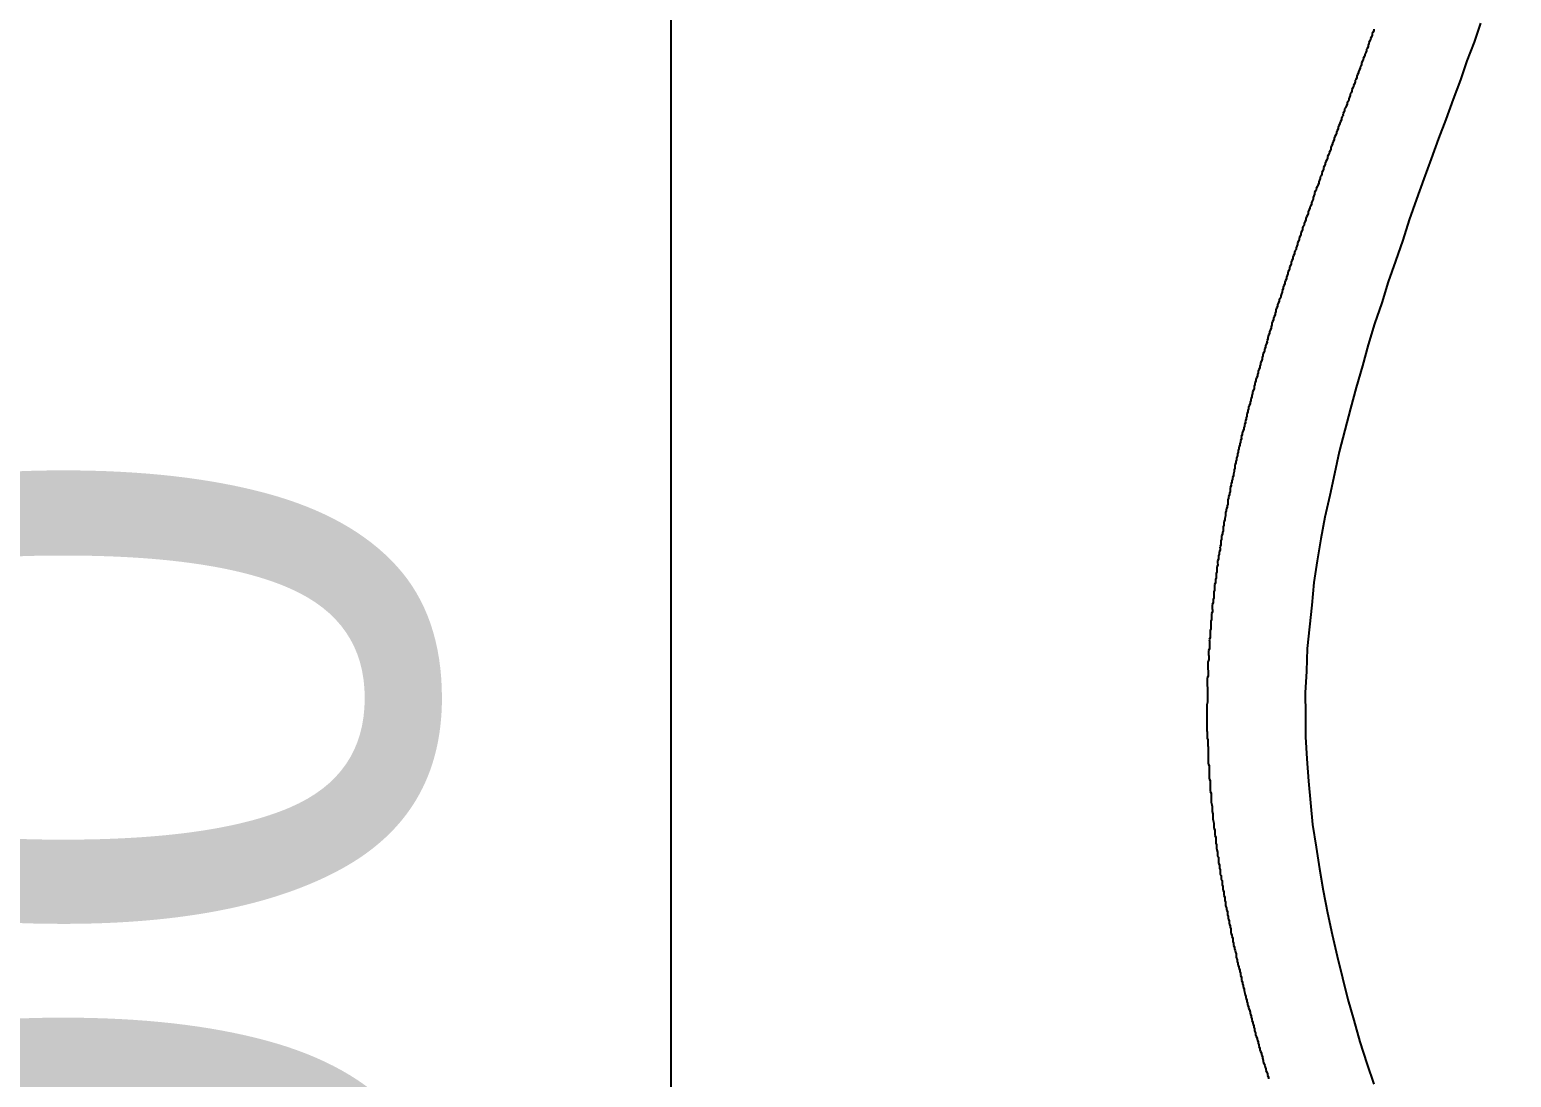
# Model space of a CAD drawing. Extents: x 11477420 to 23072185, y -28506554 to -14238804.
# Drawn here: x 11519769.3 to 11519946.7, y -14275429.4 to -14275303.9 of the extents above; entities that cross this region are included whole.
import ezdxf

# ---------------------------------------------------------------- set-up
doc = ezdxf.new("R2010")
doc.units = 0
doc.header["$LTSCALE"] = 50
doc.header["$MEASUREMENT"] = 0
doc.linetypes.add('DH-HID2', pattern=[1.2, 0.8, -0.4])
doc.layers.get('0').update_dxf_attribs({"linetype": 'CONTINUOUS'})
doc.layers.get('DEFPOINTS').update_dxf_attribs({"linetype": 'CONTINUOUS'})
doc.layers.add('07-DIM WAL', color=5, linetype='CONTINUOUS')
doc.layers.add('FU-FURM', color=251, linetype='DH-HID2')
doc.styles.add('DAWIN', font='NanumSquareR.ttf')
doc.dimstyles.new('40', dxfattribs={"dimscale": 40, "dimtxt": 2.2, "dimasz": 3, "dimexe": 1.25, "dimexo": 0.625, "dimtad": 1, "dimdec": 0, "dimzin": 0, "dimdsep": 46, "dimlunit": 6, "dimtxsty": 'DAWIN', "dimblk1": 'DOTSMALL', "dimblk2": 'DOTSMALL', "dimsah": 1, "dimcen": 0.001, "dimclrd": 1, "dimclre": 1, "dimclrt": 3, "dimadec": 0, "dimazin": 0, "dimtfac": 1, "dimtdec": 0, "dimtix": 1, "dimtmove": 2, "dimatfit": 3, "dimldrblk": 'DOTSMALL', "dimfxl": 0, "dimtolj": 1, "dimtzin": 0, "dimarcsym": 0})

# ---------------------------------------------------------------- blocks, each defined once
blk = doc.blocks.new('dmlwk2')
at = {"layer": 'FU-FURM'}
for points in [[(391224.12, 35305.76, 0), (391226.42, 35304.96, 0), (391228.62, 35304.06, 0), (391230.92, 35303.26, 0), (391233.22, 35302.36, 0), (391235.62, 35301.46, 0), (391237.92, 35300.56, 0), (391240.32, 35299.66, 0), (391242.72, 35298.76, 0), (391245.12, 35297.86, 0), (391247.62, 35296.96, 0), (391250.02, 35296.16, 0), (391252.52, 35295.26, 0), (391255.02, 35294.36, 0), (391257.52, 35293.56, 0), (391260.02, 35292.66, 0), (391262.52, 35291.86, 0), (391265.02, 35291.16, 0), (391267.62, 35290.36, 0), (391270.12, 35289.66, 0), (391272.72, 35288.96, 0), (391275.32, 35288.26, 0), (391277.92, 35287.66, 0), (391280.52, 35287.06, 0), (391283.12, 35286.46, 0), (391285.72, 35285.96, 0), (391288.32, 35285.46, 0), (391290.92, 35285.06, 0), (391293.62, 35284.76, 0), (391296.22, 35284.46, 0), (391298.82, 35284.16, 0), (391301.52, 35284.06, 0), (391304.12, 35283.86, 0), (391306.72, 35283.86, 0), (391309.42, 35283.86, 0), (391312.02, 35283.96, 0), (391314.72, 35284.16, 0), (391317.32, 35284.36, 0), (391319.92, 35284.56, 0), (391322.62, 35284.96, 0), (391325.22, 35285.36, 0), (391327.82, 35285.76, 0), (391330.52, 35286.26, 0), (391333.12, 35286.76, 0), (391335.72, 35287.36, 0), (391338.32, 35287.96, 0), (391340.92, 35288.56, 0), (391343.42, 35289.26, 0), (391346.02, 35289.96, 0), (391348.62, 35290.76, 0), (391351.12, 35291.56, 0)], [(391224.72, 35292.96, 0), (391224.92, 35292.96, 0), (391225.12, 35292.86, 0), (391225.22, 35292.76, 0), (391225.42, 35292.76, 0), (391225.62, 35292.66, 0), (391225.82, 35292.56, 0), (391225.92, 35292.56, 0), (391226.12, 35292.46, 0), (391226.32, 35292.36, 0), (391226.42, 35292.36, 0), (391226.62, 35292.26, 0), (391226.82, 35292.26, 0), (391227.02, 35292.16, 0), (391227.12, 35292.06, 0), (391227.32, 35292.06, 0), (391227.52, 35291.96, 0), (391227.72, 35291.86, 0), (391227.82, 35291.86, 0), (391228.02, 35291.76, 0), (391228.22, 35291.66, 0), (391228.42, 35291.66, 0), (391228.52, 35291.56, 0), (391228.72, 35291.46, 0), (391228.92, 35291.46, 0), (391229.12, 35291.36, 0), (391229.22, 35291.26, 0), (391229.42, 35291.26, 0), (391229.62, 35291.16, 0), (391229.82, 35291.06, 0), (391229.92, 35291.06, 0), (391230.12, 35290.96, 0), (391230.32, 35290.86, 0), (391230.52, 35290.86, 0), (391230.72, 35290.76, 0), (391230.82, 35290.66, 0), (391231.02, 35290.66, 0), (391231.22, 35290.56, 0), (391231.42, 35290.46, 0), (391231.52, 35290.46, 0), (391231.72, 35290.36, 0), (391231.92, 35290.26, 0), (391232.12, 35290.26, 0), (391232.32, 35290.16, 0), (391232.42, 35290.06, 0), (391232.62, 35290.06, 0), (391232.82, 35289.96, 0), (391233.02, 35289.86, 0), (391233.22, 35289.86, 0), (391233.32, 35289.76, 0), (391233.52, 35289.66, 0), (391233.72, 35289.66, 0), (391233.92, 35289.56, 0), (391234.12, 35289.46, 0), (391234.22, 35289.36, 0), (391234.42, 35289.36, 0), (391234.62, 35289.26, 0), (391234.82, 35289.16, 0), (391235.02, 35289.16, 0), (391235.12, 35289.06, 0), (391235.32, 35288.96, 0), (391235.52, 35288.96, 0), (391235.72, 35288.86, 0), (391235.92, 35288.76, 0), (391236.02, 35288.76, 0), (391236.22, 35288.66, 0), (391236.42, 35288.56, 0), (391236.62, 35288.56, 0), (391236.82, 35288.46, 0), (391237.02, 35288.36, 0), (391237.12, 35288.36, 0), (391237.32, 35288.26, 0), (391237.52, 35288.16, 0), (391237.72, 35288.06, 0), (391237.92, 35288.06, 0), (391238.12, 35287.96, 0), (391238.32, 35287.86, 0), (391238.42, 35287.86, 0), (391238.62, 35287.76, 0), (391238.82, 35287.66, 0), (391239.02, 35287.66, 0), (391239.22, 35287.56, 0), (391239.42, 35287.46, 0), (391239.52, 35287.46, 0), (391239.72, 35287.36, 0), (391239.92, 35287.26, 0), (391240.12, 35287.26, 0), (391240.32, 35287.16, 0), (391240.52, 35287.06, 0), (391240.72, 35286.96, 0), (391240.82, 35286.96, 0), (391241.02, 35286.86, 0), (391241.22, 35286.76, 0), (391241.42, 35286.76, 0), (391241.62, 35286.66, 0), (391241.82, 35286.56, 0), (391242.02, 35286.56, 0), (391242.22, 35286.46, 0), (391242.32, 35286.36, 0), (391242.52, 35286.36, 0), (391242.72, 35286.26, 0), (391242.92, 35286.16, 0), (391243.12, 35286.16, 0), (391243.32, 35286.06, 0), (391243.52, 35285.96, 0), (391243.72, 35285.86, 0), (391243.92, 35285.86, 0), (391244.02, 35285.76, 0), (391244.22, 35285.66, 0), (391244.42, 35285.66, 0), (391244.62, 35285.56, 0), (391244.82, 35285.46, 0), (391245.02, 35285.46, 0), (391245.22, 35285.36, 0), (391245.42, 35285.26, 0), (391245.62, 35285.26, 0), (391245.82, 35285.16, 0), (391245.92, 35285.06, 0), (391246.12, 35285.06, 0), (391246.32, 35284.96, 0), (391246.52, 35284.86, 0), (391246.72, 35284.86, 0), (391246.92, 35284.76, 0), (391247.12, 35284.66, 0), (391247.32, 35284.56, 0), (391247.52, 35284.56, 0), (391247.72, 35284.46, 0), (391247.92, 35284.36, 0), (391248.12, 35284.36, 0), (391248.22, 35284.26, 0), (391248.42, 35284.16, 0), (391248.62, 35284.16, 0), (391248.82, 35284.06, 0), (391249.02, 35283.96, 0), (391249.22, 35283.96, 0), (391249.42, 35283.86, 0), (391249.62, 35283.76, 0), (391249.82, 35283.76, 0), (391250.02, 35283.66, 0), (391250.22, 35283.56, 0), (391250.42, 35283.56, 0), (391250.62, 35283.46, 0), (391250.82, 35283.36, 0), (391251.02, 35283.36, 0), (391251.12, 35283.26, 0), (391251.32, 35283.16, 0), (391251.52, 35283.16, 0), (391251.72, 35283.06, 0), (391251.92, 35282.96, 0), (391252.12, 35282.96, 0), (391252.32, 35282.86, 0), (391252.52, 35282.76, 0), (391252.72, 35282.76, 0), (391252.92, 35282.66, 0), (391253.12, 35282.56, 0), (391253.32, 35282.56, 0), (391253.52, 35282.46, 0), (391253.72, 35282.36, 0), (391253.92, 35282.36, 0), (391254.12, 35282.26, 0), (391254.32, 35282.16, 0), (391254.52, 35282.16, 0), (391254.72, 35282.06, 0), (391254.92, 35281.96, 0), (391255.12, 35281.96, 0), (391255.32, 35281.86, 0), (391255.52, 35281.76, 0), (391255.72, 35281.76, 0), (391255.92, 35281.66, 0), (391256.12, 35281.66, 0), (391256.32, 35281.56, 0), (391256.52, 35281.46, 0), (391256.72, 35281.46, 0), (391256.82, 35281.36, 0), (391257.02, 35281.26, 0), (391257.22, 35281.26, 0), (391257.42, 35281.16, 0), (391257.62, 35281.06, 0), (391257.82, 35281.06, 0), (391258.02, 35280.96, 0), (391258.22, 35280.86, 0), (391258.42, 35280.86, 0), (391258.62, 35280.76, 0), (391258.82, 35280.76, 0), (391259.02, 35280.66, 0), (391259.22, 35280.56, 0), (391259.42, 35280.56, 0), (391259.62, 35280.46, 0), (391259.82, 35280.36, 0), (391260.02, 35280.36, 0), (391260.22, 35280.26, 0), (391260.42, 35280.26, 0), (391260.62, 35280.16, 0), (391260.82, 35280.06, 0), (391261.02, 35280.06, 0), (391261.22, 35279.96, 0), (391261.52, 35279.86, 0), (391261.72, 35279.86, 0), (391261.92, 35279.76, 0), (391262.12, 35279.76, 0), (391262.32, 35279.66, 0), (391262.52, 35279.56, 0), (391262.72, 35279.56, 0), (391262.92, 35279.46, 0), (391263.12, 35279.46, 0), (391263.32, 35279.36, 0), (391263.52, 35279.26, 0), (391263.72, 35279.26, 0), (391263.92, 35279.16, 0), (391264.12, 35279.16, 0), (391264.32, 35279.06, 0), (391264.52, 35278.96, 0), (391264.72, 35278.96, 0), (391264.92, 35278.86, 0), (391265.12, 35278.86, 0), (391265.32, 35278.76, 0), (391265.52, 35278.66, 0), (391265.72, 35278.66, 0), (391265.92, 35278.56, 0), (391266.12, 35278.56, 0), (391266.32, 35278.46, 0), (391266.52, 35278.36, 0), (391266.72, 35278.36, 0), (391266.92, 35278.26, 0), (391267.12, 35278.26, 0), (391267.32, 35278.16, 0), (391267.62, 35278.16, 0), (391267.82, 35278.06, 0), (391268.02, 35277.96, 0), (391268.22, 35277.96, 0), (391268.42, 35277.86, 0), (391268.62, 35277.86, 0), (391268.82, 35277.76, 0), (391269.02, 35277.76, 0), (391269.22, 35277.66, 0), (391269.42, 35277.66, 0), (391269.62, 35277.56, 0), (391269.82, 35277.46, 0), (391270.02, 35277.46, 0), (391270.22, 35277.36, 0), (391270.42, 35277.36, 0), (391270.62, 35277.26, 0), (391270.92, 35277.26, 0), (391271.12, 35277.16, 0), (391271.32, 35277.16, 0), (391271.52, 35277.06, 0), (391271.72, 35277.06, 0), (391271.92, 35276.96, 0), (391272.12, 35276.96, 0), (391272.32, 35276.86, 0), (391272.52, 35276.86, 0), (391272.72, 35276.76, 0), (391272.92, 35276.66, 0), (391273.12, 35276.66, 0), (391273.32, 35276.56, 0), (391273.62, 35276.56, 0), (391273.82, 35276.46, 0), (391274.02, 35276.46, 0), (391274.22, 35276.36, 0), (391274.42, 35276.36, 0), (391274.62, 35276.26, 0), (391274.82, 35276.26, 0), (391275.02, 35276.16, 0), (391275.22, 35276.16, 0), (391275.42, 35276.06, 0), (391275.62, 35276.06, 0), (391275.92, 35275.96, 0), (391276.12, 35275.96, 0), (391276.32, 35275.86, 0), (391276.52, 35275.86, 0), (391276.72, 35275.76, 0), (391276.92, 35275.76, 0), (391277.12, 35275.76, 0), (391277.32, 35275.66, 0), (391277.52, 35275.66, 0), (391277.82, 35275.56, 0), (391278.02, 35275.56, 0), (391278.22, 35275.46, 0), (391278.42, 35275.46, 0), (391278.62, 35275.36, 0), (391278.82, 35275.36, 0), (391279.02, 35275.26, 0), (391279.22, 35275.26, 0), (391279.42, 35275.16, 0), (391279.72, 35275.16, 0), (391279.92, 35275.16, 0), (391280.12, 35275.06, 0), (391280.32, 35275.06, 0), (391280.52, 35274.96, 0), (391280.72, 35274.96, 0), (391280.92, 35274.86, 0), (391281.12, 35274.86, 0), (391281.42, 35274.86, 0), (391281.62, 35274.76, 0), (391281.82, 35274.76, 0), (391282.02, 35274.66, 0), (391282.22, 35274.66, 0), (391282.42, 35274.56, 0), (391282.62, 35274.56, 0), (391282.82, 35274.56, 0), (391283.12, 35274.46, 0), (391283.32, 35274.46, 0), (391283.52, 35274.36, 0), (391283.72, 35274.36, 0), (391283.92, 35274.36, 0), (391284.12, 35274.26, 0), (391284.32, 35274.26, 0), (391284.62, 35274.26, 0), (391284.82, 35274.16, 0), (391285.02, 35274.16, 0), (391285.22, 35274.06, 0), (391285.42, 35274.06, 0), (391285.62, 35274.06, 0), (391285.82, 35273.96, 0), (391286.12, 35273.96, 0), (391286.32, 35273.96, 0), (391286.52, 35273.86, 0), (391286.72, 35273.86, 0), (391286.92, 35273.86, 0), (391287.12, 35273.76, 0), (391287.42, 35273.76, 0), (391287.62, 35273.66, 0), (391287.82, 35273.66, 0), (391288.02, 35273.66, 0), (391288.22, 35273.56, 0), (391288.42, 35273.56, 0), (391288.72, 35273.56, 0), (391288.92, 35273.46, 0), (391289.12, 35273.46, 0), (391289.32, 35273.46, 0), (391289.52, 35273.46, 0), (391289.72, 35273.36, 0), (391290.02, 35273.36, 0), (391290.22, 35273.36, 0), (391290.42, 35273.26, 0), (391290.62, 35273.26, 0), (391290.82, 35273.26, 0), (391291.02, 35273.16, 0), (391291.32, 35273.16, 0), (391291.52, 35273.16, 0), (391291.72, 35273.16, 0), (391291.92, 35273.06, 0), (391292.12, 35273.06, 0), (391292.32, 35273.06, 0), (391292.62, 35273.06, 0), (391292.82, 35272.96, 0), (391293.02, 35272.96, 0), (391293.22, 35272.96, 0), (391293.42, 35272.86, 0), (391293.72, 35272.86, 0), (391293.92, 35272.86, 0), (391294.12, 35272.86, 0), (391294.32, 35272.86, 0), (391294.52, 35272.76, 0), (391294.72, 35272.76, 0), (391295.02, 35272.76, 0), (391295.22, 35272.76, 0), (391295.42, 35272.66, 0), (391295.62, 35272.66, 0), (391295.82, 35272.66, 0), (391296.12, 35272.66, 0), (391296.32, 35272.66, 0), (391296.52, 35272.56, 0), (391296.72, 35272.56, 0), (391296.92, 35272.56, 0), (391297.22, 35272.56, 0), (391297.42, 35272.56, 0), (391297.62, 35272.46, 0), (391297.82, 35272.46, 0), (391298.02, 35272.46, 0), (391298.32, 35272.46, 0), (391298.52, 35272.46, 0), (391298.72, 35272.46, 0), (391298.92, 35272.36, 0), (391299.12, 35272.36, 0), (391299.42, 35272.36, 0), (391299.62, 35272.36, 0), (391299.82, 35272.36, 0), (391300.02, 35272.36, 0), (391300.32, 35272.26, 0), (391300.52, 35272.26, 0), (391300.72, 35272.26, 0), (391300.92, 35272.26, 0), (391301.12, 35272.26, 0), (391301.42, 35272.26, 0), (391301.62, 35272.26, 0), (391301.82, 35272.26, 0), (391302.02, 35272.26, 0), (391302.22, 35272.16, 0), (391302.52, 35272.16, 0), (391302.72, 35272.16, 0), (391302.92, 35272.16, 0), (391303.12, 35272.16, 0), (391303.42, 35272.16, 0), (391303.62, 35272.16, 0), (391303.82, 35272.16, 0), (391304.02, 35272.16, 0), (391304.22, 35272.16, 0), (391304.52, 35272.16, 0), (391304.72, 35272.16, 0), (391304.92, 35272.16, 0), (391305.12, 35272.16, 0), (391305.42, 35272.06, 0), (391305.62, 35272.06, 0), (391305.82, 35272.06, 0), (391306.02, 35272.06, 0), (391306.32, 35272.06, 0), (391306.52, 35272.06, 0), (391306.72, 35272.06, 0), (391306.92, 35272.06, 0), (391307.22, 35272.06, 0), (391307.42, 35272.06, 0), (391307.62, 35272.06, 0), (391307.82, 35272.06, 0), (391308.02, 35272.06, 0), (391308.32, 35272.06, 0), (391308.52, 35272.06, 0), (391308.72, 35272.06, 0), (391308.92, 35272.06, 0), (391309.22, 35272.06, 0), (391309.42, 35272.06, 0), (391309.62, 35272.16, 0), (391309.82, 35272.16, 0), (391310.12, 35272.16, 0), (391310.32, 35272.16, 0), (391310.52, 35272.16, 0), (391310.72, 35272.16, 0), (391310.92, 35272.16, 0), (391311.22, 35272.16, 0), (391311.42, 35272.16, 0), (391311.62, 35272.16, 0), (391311.82, 35272.16, 0), (391312.12, 35272.16, 0), (391312.32, 35272.16, 0), (391312.52, 35272.16, 0), (391312.72, 35272.26, 0), (391312.92, 35272.26, 0), (391313.22, 35272.26, 0), (391313.42, 35272.26, 0), (391313.62, 35272.26, 0), (391313.82, 35272.26, 0), (391314.12, 35272.26, 0), (391314.32, 35272.26, 0), (391314.52, 35272.36, 0), (391314.72, 35272.36, 0), (391314.92, 35272.36, 0), (391315.22, 35272.36, 0), (391315.42, 35272.36, 0), (391315.62, 35272.36, 0), (391315.82, 35272.36, 0), (391316.02, 35272.46, 0), (391316.32, 35272.46, 0), (391316.52, 35272.46, 0), (391316.72, 35272.46, 0), (391316.92, 35272.46, 0), (391317.12, 35272.46, 0), (391317.42, 35272.56, 0), (391317.62, 35272.56, 0), (391317.82, 35272.56, 0), (391318.02, 35272.56, 0), (391318.22, 35272.56, 0), (391318.52, 35272.66, 0), (391318.72, 35272.66, 0), (391318.92, 35272.66, 0), (391319.12, 35272.66, 0), (391319.32, 35272.66, 0), (391319.62, 35272.76, 0), (391319.82, 35272.76, 0), (391320.02, 35272.76, 0), (391320.22, 35272.76, 0), (391320.42, 35272.86, 0), (391320.72, 35272.86, 0), (391320.92, 35272.86, 0), (391321.12, 35272.86, 0), (391321.32, 35272.96, 0), (391321.52, 35272.96, 0), (391321.72, 35272.96, 0), (391322.02, 35272.96, 0), (391322.22, 35273.06, 0), (391322.42, 35273.06, 0), (391322.62, 35273.06, 0), (391322.82, 35273.06, 0), (391323.12, 35273.16, 0), (391323.32, 35273.16, 0), (391323.52, 35273.16, 0), (391323.72, 35273.26, 0), (391323.92, 35273.26, 0), (391324.12, 35273.26, 0), (391324.42, 35273.26, 0), (391324.62, 35273.36, 0), (391324.82, 35273.36, 0), (391325.02, 35273.36, 0), (391325.22, 35273.46, 0), (391325.42, 35273.46, 0), (391325.72, 35273.46, 0), (391325.92, 35273.56, 0), (391326.12, 35273.56, 0), (391326.32, 35273.56, 0), (391326.52, 35273.66, 0), (391326.72, 35273.66, 0), (391327.02, 35273.66, 0), (391327.22, 35273.76, 0), (391327.42, 35273.76, 0), (391327.62, 35273.76, 0), (391327.82, 35273.86, 0), (391328.02, 35273.86, 0), (391328.32, 35273.86, 0), (391328.52, 35273.96, 0), (391328.72, 35273.96, 0), (391328.92, 35273.96, 0), (391329.12, 35274.06, 0), (391329.32, 35274.06, 0), (391329.52, 35274.06, 0), (391329.82, 35274.16, 0), (391330.02, 35274.16, 0), (391330.22, 35274.26, 0), (391330.42, 35274.26, 0), (391330.62, 35274.26, 0), (391330.82, 35274.36, 0), (391331.12, 35274.36, 0), (391331.32, 35274.46, 0), (391331.52, 35274.46, 0), (391331.72, 35274.46, 0), (391331.92, 35274.56, 0), (391332.12, 35274.56, 0), (391332.32, 35274.66, 0), (391332.52, 35274.66, 0), (391332.82, 35274.66, 0), (391333.02, 35274.76, 0), (391333.22, 35274.76, 0), (391333.42, 35274.86, 0), (391333.62, 35274.86, 0), (391333.82, 35274.86, 0), (391334.02, 35274.96, 0), (391334.32, 35274.96, 0), (391334.52, 35275.06, 0), (391334.72, 35275.06, 0), (391334.92, 35275.16, 0), (391335.12, 35275.16, 0), (391335.32, 35275.26, 0), (391335.52, 35275.26, 0), (391335.72, 35275.26, 0), (391336.02, 35275.36, 0), (391336.22, 35275.36, 0), (391336.42, 35275.46, 0), (391336.62, 35275.46, 0), (391336.82, 35275.56, 0), (391337.02, 35275.56, 0), (391337.22, 35275.66, 0), (391337.42, 35275.66, 0), (391337.62, 35275.76, 0), (391337.92, 35275.76, 0), (391338.12, 35275.86, 0), (391338.32, 35275.86, 0), (391338.52, 35275.86, 0), (391338.72, 35275.96, 0), (391338.92, 35275.96, 0), (391339.12, 35276.06, 0), (391339.32, 35276.06, 0), (391339.52, 35276.16, 0), (391339.72, 35276.16, 0), (391340.02, 35276.26, 0), (391340.22, 35276.26, 0), (391340.42, 35276.36, 0), (391340.62, 35276.36, 0), (391340.82, 35276.46, 0), (391341.02, 35276.46, 0), (391341.22, 35276.56, 0), (391341.42, 35276.56, 0), (391341.62, 35276.66, 0), (391341.82, 35276.66, 0), (391342.02, 35276.76, 0), (391342.32, 35276.86, 0), (391342.52, 35276.86, 0), (391342.72, 35276.96, 0), (391342.92, 35276.96, 0), (391343.12, 35277.06, 0), (391343.32, 35277.06, 0), (391343.52, 35277.16, 0), (391343.72, 35277.16, 0), (391343.92, 35277.26, 0), (391344.12, 35277.26, 0), (391344.32, 35277.36, 0), (391344.52, 35277.36, 0), (391344.82, 35277.46, 0), (391345.02, 35277.46, 0), (391345.22, 35277.56, 0), (391345.42, 35277.66, 0), (391345.62, 35277.66, 0), (391345.82, 35277.76, 0), (391346.02, 35277.76, 0), (391346.22, 35277.86, 0), (391346.42, 35277.86, 0), (391346.62, 35277.96, 0), (391346.82, 35277.96, 0), (391347.02, 35278.06, 0), (391347.22, 35278.16, 0), (391347.42, 35278.16, 0), (391347.62, 35278.26, 0), (391347.82, 35278.26, 0), (391348.12, 35278.36, 0), (391348.32, 35278.36, 0), (391348.52, 35278.46, 0), (391348.72, 35278.56, 0), (391348.92, 35278.56, 0), (391349.12, 35278.66, 0), (391349.32, 35278.66, 0), (391349.52, 35278.76, 0), (391349.72, 35278.86, 0), (391349.92, 35278.86, 0), (391350.12, 35278.96, 0), (391350.32, 35278.96, 0)]]:
    blk.add_polyline3d(points, dxfattribs=at)
blk.add_circle((391307.15, 35207.88), 200, dxfattribs=at)
for centre, radius, start, end in [((391307.15, 35225.94), 200.81, 185.1609, 354.8391), ((391307.15, 35207.88), 164.71, 180, 0), ((391307.15, 35207.88), 152.94, 180, 0), ((391307.15, 35207.88), 129.41, 180, 0)]:
    blk.add_arc(centre, radius, start, end, dxfattribs=at)
blk = doc.blocks.new('flooor2')
at = {"layer": 'FU-FURM', "color": 8, "rotation": 270.6342439177113}
blk.add_blockref('dmlwk2', (11480308.79, -13884493.79), dxfattribs=at)
blk = doc.blocks.new('_DOTSMALL')
at = {"color": 0, "linetype": 'ByBlock', "const_width": 0.5}
blk.add_lwpolyline([(-0.0625, 0, 1), (0.0625, 0, 1)], format="xyb", close=True, dxfattribs=at)
blk = doc.blocks.new('*D245')
at = {"layer": '07-DIM WAL', "color": 1, "lineweight": -2, "ltscale": 30}
for p, q in [((11519821.07, -14275099.45), (11519796.07, -14275099.45)), ((11519846.07, -14275099.45), (11519846.07, -14275799.45)), ((11519821.07, -14275799.45), (11519796.07, -14275799.45))]:
    blk.add_line(p, q, dxfattribs=at)
at = {"layer": 'DEFPOINTS', "color": 0, "ltscale": 30}
for p in [(11519846.07, -14275099.45), (11519846.07, -14275799.45), (11519846.07, -14275799.45)]:
    blk.add_point(p, dxfattribs=at)
at = {"layer": '07-DIM WAL', "color": 1, "lineweight": -2, "ltscale": 30, "xscale": 120, "yscale": 120, "zscale": 120}
for p, rotation in [((11519846.07, -14275099.45), 90), ((11519846.07, -14275799.45), 270)]:
    blk.add_blockref('_DOTSMALL', p, dxfattribs=dict(at, rotation=rotation))
at = {"layer": '07-DIM WAL', "color": 3, "ltscale": 30, "insert": (11519774.03, -14275449.45), "char_height": 88, "attachment_point": 5, "rotation": 90, "style": 'DAWIN'}
blk.add_mtext('\\A1;700', dxfattribs=at)

msp = doc.modelspace()

# ---------------------------------------------------------------- block references
msp.add_blockref('flooor2', (0, 0))

# ---------------------------------------------------------------- dimensions: what is measured, and where the dimension line sits
at = {"layer": '07-DIM WAL', "ltscale": 30}
dim = msp.add_linear_dim(base=(11519846.07, -14275799.45), p1=(11519846.07, -14275099.45), p2=(11519846.07, -14275799.45), angle=90, dimstyle='40', dxfattribs=at)
dim.commit()
dim.dimension.update_dxf_attribs({"geometry": '*D245', "text_midpoint": (11519774.03, -14275449.45)})

doc.saveas('drawing.dxf')
